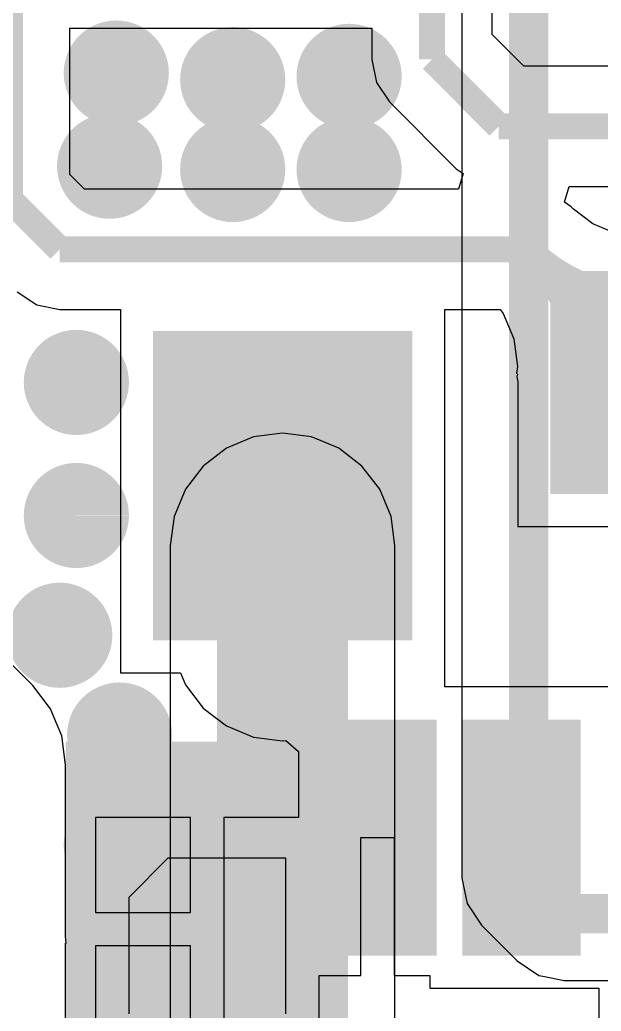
# Model space of a CAD drawing. Extents: x 56.2 to 141.8, y 48 to 96.4.
# Drawn here: x 106.73 to 111.17, y 60.66 to 68.22 of the extents above; entities that cross this region are included whole.
import ezdxf

# ---------------------------------------------------------------- set-up
doc = ezdxf.new("R2010")
doc.units = 0
doc.header["$MEASUREMENT"] = 0
for name, color, linetype in [('BOTTOMLAYER', 5, 'CONTINUOUS'), ('BOTTOMSOLDER', 6, 'CONTINUOUS'), ('MULTILAYER', 9, 'CONTINUOUS'), ('TOPLAYER', 1, 'CONTINUOUS'), ('TOPPASTE', 8, 'CONTINUOUS'), ('TOPSOLDER', 216, 'CONTINUOUS')]:
    doc.layers.add(name, color=color, linetype=linetype)

msp = doc.modelspace()

# ---------------------------------------------------------------- linework, layer by layer
at = {"layer": 'BOTTOMLAYER'}
for p, q in [((110.107204, 70.996043), (110.107204, 61.671203)), ((108.515506, 65.039321), (108.308734, 64.953672)), ((108.7374, 65.068534), (108.515506, 65.039321)), ((108.959294, 65.039321), (108.7374, 65.068534)), ((109.166066, 64.953672), (108.959294, 65.039321)), ((108.308734, 64.953672), (108.131173, 64.817427)), ((109.343627, 64.817427), (109.166066, 64.953672)), ((108.131173, 64.817427), (107.994928, 64.639866)), ((109.479872, 64.639866), (109.343627, 64.817427)), ((107.994928, 64.639866), (107.909279, 64.433094)), ((109.565521, 64.433094), (109.479872, 64.639866)), ((107.909279, 64.433094), (107.880066, 64.2112)), ((109.594734, 64.2112), (109.565521, 64.433094)), ((107.880066, 64.2112), (107.880066, 63.5762)), ((109.594734, 63.5762), (109.594734, 64.2112)), ((107.880066, 63.5762), (107.880066, 56.7436)), ((109.594734, 57.09872), (109.594734, 63.5762)), ((110.107204, 61.671203), (110.107202, 61.6712)), ((110.107202, 61.6712), (110.107204, 61.6712)), ((110.107204, 61.6712), (110.14601, 61.47611)), ((110.14601, 61.47611), (110.256521, 61.310721)), ((110.256521, 61.310721), (110.527917, 61.039324)), ((110.527917, 61.039324), (110.693304, 60.928814)), ((110.693304, 60.928814), (110.725671, 60.922375)), ((110.725671, 60.922375), (110.888396, 60.890008)), ((110.888396, 60.890008), (111.351802, 60.890008))]:
    msp.add_line(p, q, dxfattribs=at)
for points, const_width in [([(110.617, 61.6712), (110.617, 71.3994)], 0.299999), ([(108.7374, 63.5762), (108.7374, 64.2112)], 1.000001), ([(108.7374, 56.7436), (108.7374, 63.5762)], 1.000001), ([(110.617, 61.6712), (110.888396, 61.399804)], 0.299999), ([(110.888396, 61.399804), (112.1918, 61.399804)], 0.299999)]:
    msp.add_lwpolyline(points, dxfattribs=dict(at, const_width=const_width))
for points, const_width in [([(107.3174, 67.818, 1), (107.6174, 67.818, 1)], 0.299999), ([(108.2064, 67.7672, 1), (108.5064, 67.7672, 1)], 0.299999), ([(109.0954, 67.7926, 1), (109.3954, 67.7926, 1)], 0.299999), ([(107.2666, 67.1068, 1), (107.5666, 67.1068, 1)], 0.299999), ([(108.2064, 67.0814, 1), (108.5064, 67.0814, 1)], 0.299999), ([(109.0954, 67.0814, 1), (109.3954, 67.0814, 1)], 0.299999), ([(107.0126, 65.4558, 1), (107.3126, 65.4558, 1)], 0.299999), ([(107.0126, 64.4398, 1), (107.3126, 64.4398, 1)], 0.299999), ([(108.5374, 64.2112, 1), (108.9374, 64.2112, 1)], 0.399999), ([(108.5374, 63.5762, 1), (108.9374, 63.5762, 1)], 0.399999), ([(106.8856, 63.5254, 1), (107.1856, 63.5254, 1)], 0.299999), ([(107.3428, 62.7634, 1), (107.6428, 62.7634, 1)], 0.299999), ([(107.3174, 61.9252, 1), (107.6174, 61.9252, 1)], 0.299999), ([(107.3428, 61.0616, 1), (107.6428, 61.0616, 1)], 0.299999)]:
    msp.add_lwpolyline(points, format="xyb", close=True, dxfattribs=dict(at, const_width=const_width))
at = {"layer": 'BOTTOMSOLDER'}
for points, const_width in [([(107.2666, 67.818, 1), (107.6682, 67.818, 1)], 0.401599), ([(108.1556, 67.7672, 1), (108.5572, 67.7672, 1)], 0.401599), ([(109.0446, 67.7926, 1), (109.4462, 67.7926, 1)], 0.401599), ([(107.2158, 67.1068, 1), (107.6174, 67.1068, 1)], 0.401599), ([(108.1556, 67.0814, 1), (108.5572, 67.0814, 1)], 0.401599), ([(109.0446, 67.0814, 1), (109.4462, 67.0814, 1)], 0.401599), ([(106.9618, 65.4558, 1), (107.3634, 65.4558, 1)], 0.401599), ([(106.9618, 64.4398, 1), (107.3634, 64.4398, 1)], 0.401599), ([(108.4866, 64.2112, 1), (108.9882, 64.2112, 1)], 0.501599), ([(108.4866, 63.5762, 1), (108.9882, 63.5762, 1)], 0.501599), ([(106.8348, 63.5254, 1), (107.2364, 63.5254, 1)], 0.401599), ([(107.292, 62.7634, 1), (107.6936, 62.7634, 1)], 0.401599), ([(107.2666, 61.9252, 1), (107.6682, 61.9252, 1)], 0.401599), ([(107.292, 61.0616, 1), (107.6936, 61.0616, 1)], 0.401599), ([(107.2158, 60.2996, 1), (107.6174, 60.2996, 1)], 0.401599)]:
    msp.add_lwpolyline(points, format="xyb", close=True, dxfattribs=dict(at, const_width=const_width))
at = {"layer": 'MULTILAYER'}
for points, const_width in [([(107.3174, 67.818, 1), (107.6174, 67.818, 1)], 0.299999), ([(108.2064, 67.7672, 1), (108.5064, 67.7672, 1)], 0.299999), ([(109.0954, 67.7926, 1), (109.3954, 67.7926, 1)], 0.299999), ([(107.2666, 67.1068, 1), (107.5666, 67.1068, 1)], 0.299999), ([(108.2064, 67.0814, 1), (108.5064, 67.0814, 1)], 0.299999), ([(109.0954, 67.0814, 1), (109.3954, 67.0814, 1)], 0.299999), ([(107.0126, 65.4558, 1), (107.3126, 65.4558, 1)], 0.299999), ([(107.0126, 64.4398, 1), (107.3126, 64.4398, 1)], 0.299999), ([(108.5374, 64.2112, 1), (108.9374, 64.2112, 1)], 0.399999), ([(108.5374, 63.5762, 1), (108.9374, 63.5762, 1)], 0.399999), ([(106.8856, 63.5254, 1), (107.1856, 63.5254, 1)], 0.299999), ([(107.3428, 62.7634, 1), (107.6428, 62.7634, 1)], 0.299999), ([(107.3174, 61.9252, 1), (107.6174, 61.9252, 1)], 0.299999), ([(107.3428, 61.0616, 1), (107.6428, 61.0616, 1)], 0.299999)]:
    msp.add_lwpolyline(points, format="xyb", close=True, dxfattribs=dict(at, const_width=const_width))
at = {"layer": 'TOPLAYER'}
for p, q in [((110.337031, 68.111832), (110.337031, 70.697517)), ((107.113415, 67.042848), (107.113415, 68.160961)), ((107.113415, 68.160961), (107.201223, 68.160961)), ((107.201223, 68.160961), (107.201223, 68.160963)), ((107.201223, 68.160963), (109.4194, 68.160963)), ((109.4194, 68.160963), (109.4194, 67.921784)), ((110.578448, 67.870415), (110.337031, 68.111832)), ((109.4194, 67.921784), (109.454325, 67.746202)), ((116.713, 67.870415), (110.578448, 67.870415)), ((109.454325, 67.746202), (109.553784, 67.597353)), ((109.553784, 67.597353), (110.063968, 67.087168)), ((110.063968, 67.087168), (110.116379, 67.052147)), ((107.225648, 66.930615), (107.113415, 67.042848)), ((110.116379, 67.052147), (110.079513, 66.930615)), ((110.079513, 66.930615), (107.225648, 66.930615)), ((110.889021, 66.831253), (110.925887, 66.952785)), ((110.925887, 66.952785), (116.522952, 66.952785)), ((110.941432, 66.796237), (110.889021, 66.831253)), ((110.941482, 66.796191), (110.941432, 66.796237)), ((110.941432, 66.796237), (110.941432, 66.796237)), ((110.94148, 66.796186), (110.94148, 66.796188)), ((110.94148, 66.796188), (110.941482, 66.796188)), ((110.94148, 66.796183), (110.94148, 66.796186)), ((110.94148, 66.796186), (110.94148, 66.796186)), ((110.957711, 66.779953), (110.94148, 66.796183)), ((110.941482, 66.796188), (110.941482, 66.796191)), ((110.941482, 66.796191), (110.941482, 66.796191)), ((110.941482, 66.796191), (110.941482, 66.796191)), ((110.941482, 66.796191), (110.941482, 66.796191)), ((110.941482, 66.796188), (110.941482, 66.796188)), ((110.941482, 66.796188), (110.941482, 66.796188)), ((110.941482, 66.796188), (110.941482, 66.796188)), ((110.941482, 66.796188), (110.941482, 66.796188)), ((110.941482, 66.796188), (110.941482, 66.796188)), ((110.941482, 66.796188), (110.941482, 66.796188)), ((110.941482, 66.796188), (110.941482, 66.796188)), ((111.106509, 66.665777), (110.957711, 66.779953)), ((111.301179, 66.585142), (111.106509, 66.665777)), ((106.711168, 66.147368), (106.860017, 66.04791)), ((106.860017, 66.04791), (107.0356, 66.012985)), ((107.0356, 66.012985), (107.498401, 66.012985)), ((107.498401, 66.012985), (107.498401, 63.238901)), ((109.976399, 63.238903), (109.976399, 66.012985)), ((109.976399, 66.012985), (110.399472, 66.012985)), ((110.399472, 66.012985), (110.423023, 65.982291)), ((110.423023, 65.982291), (110.503658, 65.787621)), ((110.503658, 65.787621), (110.531161, 65.578713)), ((110.531161, 65.578713), (110.524376, 65.527179)), ((110.524376, 65.527179), (110.524374, 65.527179)), ((110.524374, 65.527179), (110.529972, 65.519892)), ((110.529972, 65.519892), (110.52553, 65.497563)), ((110.52553, 65.497563), (110.533002, 65.459996)), ((110.533002, 65.459996), (110.533002, 64.355802)), ((110.533002, 64.355802), (112.732998, 64.355802)), ((106.829027, 63.141027), (106.203288, 63.766766)), ((107.498401, 63.238901), (107.957082, 63.238901)), ((107.957082, 63.238901), (107.994928, 63.147534)), ((109.976402, 63.238903), (109.976399, 63.238903)), ((109.976402, 63.130598), (109.976402, 63.238903)), ((106.965272, 62.963468), (106.829027, 63.141027)), ((107.994928, 63.147534), (108.131173, 62.969973)), ((112.361998, 63.130598), (109.976402, 63.130598)), ((107.008097, 62.86008), (106.965272, 62.963468)), ((108.131173, 62.969973), (108.308734, 62.833728)), ((107.050921, 62.756694), (107.008097, 62.86008)), ((108.308734, 62.833728), (108.515506, 62.748079)), ((107.080134, 62.5348), (107.050921, 62.756694)), ((108.515506, 62.748079), (108.7374, 62.718866)), ((108.7374, 62.718866), (108.762516, 62.722173)), ((108.762516, 62.722173), (108.858002, 62.638435)), ((108.858002, 62.638435), (108.858002, 62.134598)), ((107.080134, 61.224721), (107.080134, 62.5348)), ((108.035001, 62.134598), (107.308002, 62.134598)), ((107.308002, 62.134598), (107.308002, 61.407599)), ((108.035001, 61.407599), (108.035001, 62.134598)), ((108.858002, 62.134598), (108.289001, 62.134598)), ((108.289001, 62.134598), (108.289001, 61.280599)), ((109.335001, 60.926602), (109.335001, 61.9806)), ((109.335001, 61.9806), (109.589001, 61.9806)), ((109.589001, 61.9806), (109.589001, 60.926602)), ((107.861999, 61.8236), (107.562, 61.523601)), ((108.762, 61.8236), (107.861999, 61.8236)), ((108.762, 60.634601), (108.762, 61.8236)), ((107.562, 61.523601), (107.562, 60.634601)), ((107.308002, 61.407599), (108.035001, 61.407599)), ((108.289001, 61.280599), (108.289001, 60.4266)), ((107.085181, 61.173479), (107.080134, 61.224721)), ((107.080134, 57.7596), (107.080134, 61.173479)), ((107.080134, 61.173479), (107.085181, 61.173479)), ((108.035001, 61.153599), (107.308002, 61.153599)), ((107.308002, 61.153599), (107.308002, 60.4266)), ((108.035001, 60.4266), (108.035001, 61.153599)), ((109.016, 60.4266), (109.016, 60.926602)), ((109.016, 60.926602), (109.335001, 60.926602)), ((109.589001, 60.926602), (109.862, 60.926602)), ((109.862, 60.926602), (109.862, 60.830602)), ((109.862, 60.830602), (111.152203, 60.830602)), ((111.152203, 60.830602), (111.152203, 59.331357))]:
    msp.add_line(p, q, dxfattribs=at)
for points, const_width in [([(106.6546, 66.8528), (106.6546, 72.2884)], 0.2), ([(109.878216, 67.921784), (109.878216, 72.086432)], 0.2), ([(109.878216, 67.921784), (110.3884, 67.4116)], 0.2), ([(110.3884, 67.4116), (116.713, 67.4116)], 0.2), ([(106.6546, 66.8528), (107.0356, 66.4718)], 0.2), ([(107.0356, 66.4718), (110.617, 66.4718)], 0.2), ([(110.617, 66.4718), (111.633, 65.4558)], 0.2), ([(108.7374, 64.5668), (108.7374, 64.6684)], 1.000001), ([(108.7374, 64.2112), (108.7374, 64.5668)], 1.000001), ([(108.7374, 64.5668), (109.1184, 64.1858)], 1.000001), ([(108.7374, 63.5762), (108.7374, 64.2112)], 1.000001)]:
    msp.add_lwpolyline(points, dxfattribs=dict(at, const_width=const_width))
for points, const_width in [([(107.3174, 67.818, 1), (107.6174, 67.818, 1)], 0.299999), ([(108.2064, 67.7672, 1), (108.5064, 67.7672, 1)], 0.299999), ([(109.0954, 67.7926, 1), (109.3954, 67.7926, 1)], 0.299999), ([(107.2666, 67.1068, 1), (107.5666, 67.1068, 1)], 0.299999), ([(108.2064, 67.0814, 1), (108.5064, 67.0814, 1)], 0.299999), ([(109.0954, 67.0814, 1), (109.3954, 67.0814, 1)], 0.299999), ([(110.567043, 66.471754, 1), (110.667043, 66.471754, 1)], 0.1), ([(110.567043, 66.471754, 1), (110.667043, 66.471754, 1)], 0.1), ([(110.567046, 66.471757, 1), (110.667046, 66.471757, 1)], 0.1), ([(110.567046, 66.471757, 1), (110.667046, 66.471757, 1)], 0.1), ([(110.879644, 66.159154, 1), (110.979643, 66.159154, 1)], 0.1), ([(110.879644, 66.159154, 1), (110.979643, 66.159154, 1)], 0.1), ([(110.879646, 66.159156, 1), (110.979646, 66.159156, 1)], 0.1), ([(110.879646, 66.159156, 1), (110.979646, 66.159156, 1)], 0.1), ([(107.0126, 65.4558, 1), (107.3126, 65.4558, 1)], 0.299999), ([(110.934345, 65.497563, 1), (111.034345, 65.497563, 1)], 0.1), ([(110.934345, 65.497563, 1), (111.034345, 65.497563, 1)], 0.1), ([(111.133931, 65.484715, 1), (111.23393, 65.484715, 1)], 0.1), ([(111.133931, 65.484715, 1), (111.23393, 65.484715, 1)], 0.1), ([(107.0126, 64.4398, 1), (107.3126, 64.4398, 1)], 0.299999), ([(108.22049, 64.194919, 1), (108.720489, 64.194919, 1)], 0.499999), ([(108.22049, 64.194919, 1), (108.720489, 64.194919, 1)], 0.499999), ([(108.22049, 64.194919, 1), (108.720489, 64.194919, 1)], 0.499999), ([(108.22049, 64.194919, 1), (108.720489, 64.194919, 1)], 0.499999), ([(108.22049, 64.194919, 1), (108.720489, 64.194919, 1)], 0.499999), ([(108.22049, 64.194919, 1), (108.720489, 64.194919, 1)], 0.499999), ([(108.22049, 64.194919, 1), (108.720489, 64.194919, 1)], 0.499999), ([(108.22049, 64.194919, 1), (108.720489, 64.194919, 1)], 0.499999), ([(108.22049, 64.194919, 1), (108.720489, 64.194919, 1)], 0.499999), ([(108.22049, 64.194919, 1), (108.720489, 64.194919, 1)], 0.499999), ([(108.22049, 64.194919, 1), (108.720489, 64.194919, 1)], 0.499999), ([(108.22049, 64.194919, 1), (108.720489, 64.194919, 1)], 0.499999), ([(108.22049, 64.194919, 1), (108.720489, 64.194919, 1)], 0.499999), ([(108.22049, 64.194919, 1), (108.720489, 64.194919, 1)], 0.499999), ([(108.754311, 64.194919, 1), (109.25431, 64.194919, 1)], 0.499999), ([(108.754311, 64.194919, 1), (109.25431, 64.194919, 1)], 0.499999), ([(108.754311, 64.194919, 1), (109.25431, 64.194919, 1)], 0.499999), ([(108.754311, 64.194919, 1), (109.25431, 64.194919, 1)], 0.499999), ([(108.754311, 64.194919, 1), (109.25431, 64.194919, 1)], 0.499999), ([(108.754311, 64.194919, 1), (109.25431, 64.194919, 1)], 0.499999), ([(108.754311, 64.194919, 1), (109.25431, 64.194919, 1)], 0.499999), ([(108.754311, 64.194919, 1), (109.25431, 64.194919, 1)], 0.499999), ([(108.754311, 64.194919, 1), (109.25431, 64.194919, 1)], 0.499999), ([(108.754311, 64.194919, 1), (109.25431, 64.194919, 1)], 0.499999), ([(108.754311, 64.194919, 1), (109.25431, 64.194919, 1)], 0.499999), ([(108.754311, 64.194919, 1), (109.25431, 64.194919, 1)], 0.499999), ([(108.754311, 64.194919, 1), (109.25431, 64.194919, 1)], 0.499999), ([(108.754311, 64.194919, 1), (109.25431, 64.194919, 1)], 0.499999), ([(108.5374, 64.2112, 1), (108.9374, 64.2112, 1)], 0.399999), ([(108.4874, 63.576256, 1), (108.987399, 63.576256, 1)], 0.499999), ([(108.4874, 63.576256, 1), (108.987399, 63.576256, 1)], 0.499999), ([(108.4874, 63.576256, 1), (108.987399, 63.576256, 1)], 0.499999), ([(108.4874, 63.576256, 1), (108.987399, 63.576256, 1)], 0.499999), ([(108.4874, 63.576256, 1), (108.987399, 63.576256, 1)], 0.499999), ([(108.4874, 63.576256, 1), (108.987399, 63.576256, 1)], 0.499999), ([(108.4874, 63.576256, 1), (108.987399, 63.576256, 1)], 0.499999), ([(108.4874, 63.576256, 1), (108.987399, 63.576256, 1)], 0.499999), ([(108.4874, 63.576256, 1), (108.987399, 63.576256, 1)], 0.499999), ([(108.4874, 63.576256, 1), (108.987399, 63.576256, 1)], 0.499999), ([(108.4874, 63.576256, 1), (108.987399, 63.576256, 1)], 0.499999), ([(108.4874, 63.576256, 1), (108.987399, 63.576256, 1)], 0.499999), ([(108.4874, 63.576256, 1), (108.987399, 63.576256, 1)], 0.499999), ([(108.4874, 63.576256, 1), (108.987399, 63.576256, 1)], 0.499999), ([(108.4874, 63.576256, 1), (108.987399, 63.576256, 1)], 0.499999), ([(108.4874, 63.576256, 1), (108.987399, 63.576256, 1)], 0.499999), ([(108.4874, 63.576256, 1), (108.987399, 63.576256, 1)], 0.499999), ([(108.4874, 63.576256, 1), (108.987399, 63.576256, 1)], 0.499999), ([(108.4874, 63.576256, 1), (108.987399, 63.576256, 1)], 0.499999), ([(108.4874, 63.576256, 1), (108.987399, 63.576256, 1)], 0.499999), ([(108.4874, 63.576256, 1), (108.987399, 63.576256, 1)], 0.499999), ([(108.4874, 63.576256, 1), (108.987399, 63.576256, 1)], 0.499999), ([(108.4874, 63.576256, 1), (108.987399, 63.576256, 1)], 0.499999), ([(108.4874, 63.576256, 1), (108.987399, 63.576256, 1)], 0.499999), ([(108.4874, 63.576256, 1), (108.987399, 63.576256, 1)], 0.499999), ([(108.4874, 63.576256, 1), (108.987399, 63.576256, 1)], 0.499999), ([(108.4874, 63.576256, 1), (108.987399, 63.576256, 1)], 0.499999), ([(108.4874, 63.576256, 1), (108.987399, 63.576256, 1)], 0.499999), ([(108.5374, 63.5762, 1), (108.9374, 63.5762, 1)], 0.399999), ([(106.8856, 63.5254, 1), (107.1856, 63.5254, 1)], 0.299999), ([(107.3428, 62.7634, 1), (107.6428, 62.7634, 1)], 0.299999), ([(107.3174, 61.9252, 1), (107.6174, 61.9252, 1)], 0.299999), ([(107.3428, 61.0616, 1), (107.6428, 61.0616, 1)], 0.299999)]:
    msp.add_lwpolyline(points, format="xyb", close=True, dxfattribs=dict(at, const_width=const_width))
for points, const_width in [([(110.617043, 66.471754, -0.215678), (110.984345, 65.497563)], 0.2), ([(110.617043, 66.471754, -0.215678), (110.984345, 65.497563)], 0.2), ([(111.591237, 66.104455, -0.215678), (110.617046, 66.471757)], 0.2), ([(111.591237, 66.104455, -0.215678), (110.617046, 66.471757)], 0.2), ([(110.929644, 66.159154, -0.215678), (111.183931, 65.484715)], 0.2), ([(110.929644, 66.159154, -0.215678), (111.183931, 65.484715)], 0.2), ([(111.604085, 65.904869, -0.215678), (110.929646, 66.159156)], 0.2), ([(111.604085, 65.904869, -0.215678), (110.929646, 66.159156)], 0.2), ([(108.470489, 64.194919, -0.206517), (108.7374, 63.576256)], 1.000001), ([(108.470489, 64.194919, -0.206517), (108.7374, 63.576256)], 1.000001), ([(108.470489, 64.194919, -0.206517), (108.7374, 63.576256)], 1.000001), ([(108.470489, 64.194919, -0.206517), (108.7374, 63.576256)], 1.000001), ([(108.470489, 64.194919, -0.206517), (108.7374, 63.576256)], 1.000001), ([(108.470489, 64.194919, -0.206517), (108.7374, 63.576256)], 1.000001), ([(108.470489, 64.194919, -0.206517), (108.7374, 63.576256)], 1.000001), ([(108.470489, 64.194919, -0.206517), (108.7374, 63.576256)], 1.000001), ([(108.470489, 64.194919, -0.206517), (108.7374, 63.576256)], 1.000001), ([(108.470489, 64.194919, -0.206517), (108.7374, 63.576256)], 1.000001), ([(108.470489, 64.194919, -0.206517), (108.7374, 63.576256)], 1.000001), ([(108.470489, 64.194919, -0.206517), (108.7374, 63.576256)], 1.000001), ([(108.470489, 64.194919, -0.206517), (108.7374, 63.576256)], 1.000001), ([(108.470489, 64.194919, -0.206517), (108.7374, 63.576256)], 1.000001), ([(108.7374, 63.576256, -0.206517), (109.004311, 64.194919)], 1.000001), ([(108.7374, 63.576256, -0.206517), (109.004311, 64.194919)], 1.000001), ([(108.7374, 63.576256, -0.206517), (109.004311, 64.194919)], 1.000001), ([(108.7374, 63.576256, -0.206517), (109.004311, 64.194919)], 1.000001), ([(108.7374, 63.576256, -0.206517), (109.004311, 64.194919)], 1.000001), ([(108.7374, 63.576256, -0.206517), (109.004311, 64.194919)], 1.000001), ([(108.7374, 63.576256, -0.206517), (109.004311, 64.194919)], 1.000001), ([(108.7374, 63.576256, -0.206517), (109.004311, 64.194919)], 1.000001), ([(108.7374, 63.576256, -0.206517), (109.004311, 64.194919)], 1.000001), ([(108.7374, 63.576256, -0.206517), (109.004311, 64.194919)], 1.000001), ([(108.7374, 63.576256, -0.206517), (109.004311, 64.194919)], 1.000001), ([(108.7374, 63.576256, -0.206517), (109.004311, 64.194919)], 1.000001), ([(108.7374, 63.576256, -0.206517), (109.004311, 64.194919)], 1.000001), ([(108.7374, 63.576256, -0.206517), (109.004311, 64.194919)], 1.000001)]:
    msp.add_lwpolyline(points, format="xyb", dxfattribs=dict(at, const_width=const_width))
for points in [[(110.883001, 64.705801), (112.382998, 64.705801), (110.883001, 66.205799), (112.382998, 66.205799)], [(109.6264, 63.5889), (109.6264, 65.7479), (107.8484, 63.5889), (107.8484, 65.7479)], [(109.812, 61.180602), (109.812, 62.780598), (109.112002, 61.180602), (109.112002, 62.780598)], [(110.911998, 61.180602), (110.911998, 62.780598), (110.212, 61.180602), (110.212, 62.780598)], [(107.080134, 60.071), (108.864397, 60.071), (107.080134, 62.7126), (108.864397, 62.7126)], [(107.562002, 60.6806), (108.762, 60.6806), (107.562002, 61.880598), (108.762, 61.880598)]]:
    msp.add_solid(points, dxfattribs=at)
at = {"layer": 'TOPPASTE'}
for points in [[(110.883001, 64.705801), (112.382998, 64.705801), (110.883001, 66.205799), (112.382998, 66.205799)], [(109.6264, 63.5889), (109.6264, 65.7479), (107.8484, 63.5889), (107.8484, 65.7479)], [(109.812, 61.180602), (109.812, 62.780598), (109.112002, 61.180602), (109.112002, 62.780598)], [(110.911998, 61.180602), (110.911998, 62.780598), (110.212, 61.180602), (110.212, 62.780598)], [(107.562002, 60.6806), (108.762, 60.6806), (107.562002, 61.880598), (108.762, 61.880598)]]:
    msp.add_solid(points, dxfattribs=at)
at = {"layer": 'TOPSOLDER'}
for points, const_width in [([(107.2666, 67.818, 1), (107.6682, 67.818, 1)], 0.401599), ([(108.1556, 67.7672, 1), (108.5572, 67.7672, 1)], 0.401599), ([(109.0446, 67.7926, 1), (109.4462, 67.7926, 1)], 0.401599), ([(107.2158, 67.1068, 1), (107.6174, 67.1068, 1)], 0.401599), ([(108.1556, 67.0814, 1), (108.5572, 67.0814, 1)], 0.401599), ([(109.0446, 67.0814, 1), (109.4462, 67.0814, 1)], 0.401599), ([(106.9618, 65.4558, 1), (107.3634, 65.4558, 1)], 0.401599), ([(106.9618, 64.4398, 1), (107.3634, 64.4398, 1)], 0.401599), ([(108.4866, 64.2112, 1), (108.9882, 64.2112, 1)], 0.501599), ([(108.4866, 63.5762, 1), (108.9882, 63.5762, 1)], 0.501599), ([(106.8348, 63.5254, 1), (107.2364, 63.5254, 1)], 0.401599), ([(107.292, 62.7634, 1), (107.6936, 62.7634, 1)], 0.401599), ([(107.2666, 61.9252, 1), (107.6682, 61.9252, 1)], 0.401599), ([(107.292, 61.0616, 1), (107.6936, 61.0616, 1)], 0.401599), ([(107.2158, 60.2996, 1), (107.6174, 60.2996, 1)], 0.401599)]:
    msp.add_lwpolyline(points, format="xyb", close=True, dxfattribs=dict(at, const_width=const_width))
for points in [[(110.781401, 64.604202), (112.484598, 64.604202), (110.781401, 66.307398), (112.484598, 66.307398)], [(109.728, 63.4873), (109.728, 65.8495), (107.7468, 63.4873), (107.7468, 65.8495)], [(109.9136, 61.079002), (109.9136, 62.882198), (109.010402, 61.079002), (109.010402, 62.882198)], [(111.013598, 61.079002), (111.013598, 62.882198), (110.1104, 61.079002), (110.1104, 62.882198)], [(107.460402, 60.579), (108.8636, 60.579), (107.460402, 61.982198), (108.8636, 61.982198)]]:
    msp.add_solid(points, dxfattribs=at)

doc.saveas('drawing.dxf')
